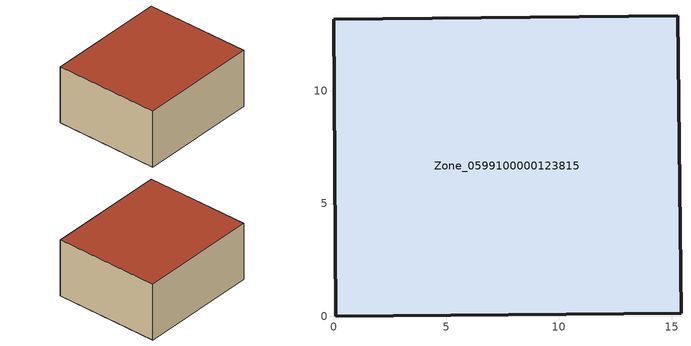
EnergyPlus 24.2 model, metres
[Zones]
Zone_0599100000123815
 floor ground (C_G): 15.42,0.13 0.11,0 0,13.18 15.27,13.33 z0
 wall outside (C_F): 0.11,0 15.42,0.13 15.27,13.33 0,13.18 0.11,0 z0:7.39
 roof outside (C_R): 15.27,13.33 0,13.18 0.11,0 15.42,0.13 z7.39
[BUILDING]
Pand.0599100000123815: North Axis=0; Terrain=City; Loads Convergence Tolerance Value=0.04; Temperature Convergence Tolerance Value=0.4; Solar Distribution=FullExterior; Maximum Number of Warmup Days=25; Minimum Number of Warmup Days=1
[Site:Location]
Rotterdam.The.Hague.AP_ZH_NLD Design_Conditions: Latitude=51.96; Longitude=4.45; Time Zone=1; Elevation=-4.5
[SITE:GROUNDTEMPERATURE:BUILDINGSURFACE]
18, 18, 18, 18, 18, 18, 18, 18, 18, 18, 18, 18
[MATERIAL] Thermal Absorptance=0.9; Solar Absorptance=0.7; Visible Absorptance=0.7
Name | Roughness | Thickness | Conductivity | Density | Specific Heat
G.D.1975-1991 | MediumSmooth | 0.15 | 0.288461 | 540 | 1210
F.D.1975-1991 | Rough | 0.3 | 0.230769 | 1920 | 840
R.D.1975-1991 | MediumRough | 0.2 | 0.153846 | 1500 | 1000
[CONSTRUCTION]
C_G: G.D.1975-1991
C_F: F.D.1975-1991
C_R: R.D.1975-1991
[ZONE]
Zone_0599100000123815: Type=1; Multiplier=1; Ceiling Height=Autocalculate; Volume=Autocalculate; Floor Area=autocalculate; Part of Total Floor Area=Yes
[ZONEINFILTRATION:DESIGNFLOWRATE]
Infil_Zone_0599100000123815: Zone or ZoneList or Space or SpaceList=Zone_0599100000123815; Schedule=AlwaysOn; Design Flow Rate Calculation Method=Flow/Area; Flow Rate per Floor Area=0.0042; Constant Term Coefficient=1; Temperature Term Coefficient=0; Velocity Term Coefficient=0; Velocity Squared Term Coefficient=0
[HVACTEMPLATE:ZONE:IDEALLOADSAIRSYSTEM]
Zone_0599100000123815: Maximum Heating Supply Air Temperature=50; Minimum Cooling Supply Air Temperature=13; Maximum Heating Supply Air Humidity Ratio=0.0156; Minimum Cooling Supply Air Humidity Ratio=0.0077; Heating Limit=NoLimit; Cooling Limit=NoLimit; Dehumidification Control Type=ConstantSensibleHeatRatio; Cooling Sensible Heat Ratio=0.7; Dehumidification Setpoint=60; Humidification Control Type=None; Humidification Setpoint=30; Outdoor Air Method=None; Outdoor Air Flow Rate per Person=0.00944; Outdoor Air Flow Rate per Zone Floor Area=0; Outdoor Air Flow Rate per Zone=0; Demand Controlled Ventilation Type=None; Outdoor Air Economizer Type=NoEconomizer; Heat Recovery Type=None; Sensible Heat Recovery Effectiveness=0.7; Latent Heat Recovery Effectiveness=0.65
[ZONECONTROL:THERMOSTAT]
ThermostatControl_Zone_0599100000123815: Zone or ZoneList=Zone_0599100000123815; Control Type Schedule=DualSetpointControlType; Control 1=Thermostat_Zone_0599100000123815; Temperature Difference Between Cutout And Setpoint=0
[THERMOSTATSETPOINT:DUALSETPOINT]
Thermostat_Zone_0599100000123815: Heating Setpoint Temperature Schedule=HeatingSetpoint_Zone_0599100000123815; Cooling Setpoint Temperature Schedule=CoolingSetpoint_Zone_0599100000123815
[SCHEDULE:COMPACT]
HeatingSetpoint_Zone_0599100000123815: Through: 12/31, For: AllDays, Until: 24:00, 21
CoolingSetpoint_Zone_0599100000123815: Through: 12/31, For: AllDays, Until: 24:00, 24
DualSetpointControlType: Through: 12/31, For: AllDays, Until: 24:00, 4
AlwaysOn: Through: 12/31, For: AllDays, Until: 24:00, 1
